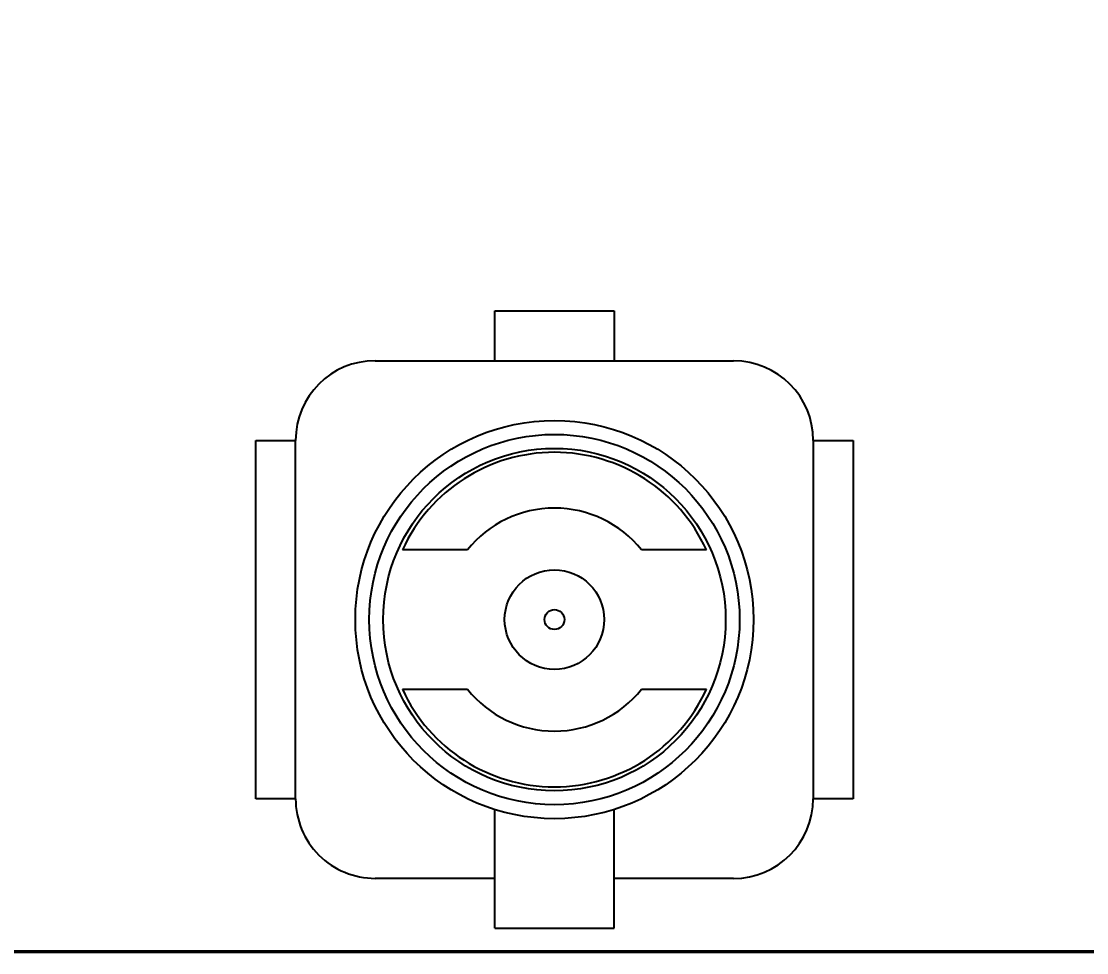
# Model space of a CAD drawing. Header units: inches. Extents: x -37.2 to 29.4, y -3.8 to 37.3.
# Drawn here: x -26.8 to -21.45, y 0.44 to 5.12 of the extents above; entities that cross this region are included whole.
import ezdxf

# ---------------------------------------------------------------- set-up
doc = ezdxf.new("R2010")
doc.units = ezdxf.units.IN
doc.header["$LTSCALE"] = 1.21
doc.header["$MEASUREMENT"] = 0
doc.header["$PDMODE"] = 3
doc.header["$PDSIZE"] = 0.3125
doc.layers.get('0').update_dxf_attribs({"linetype": 'CONTINUOUS'})
doc.layers.get('Defpoints').update_dxf_attribs({"linetype": 'CONTINUOUS'})
doc.layers.add('DIM', color=3, linetype='CONTINUOUS')
doc.styles.get("Standard").update_dxf_attribs({"font": 'txt', "width": 0.8})
doc.dimstyles.get("Standard").update_dxf_attribs({"dimtxt": 0.15625, "dimasz": 0.1875, "dimexe": 0.125, "dimexo": 0.0625, "dimgap": 0.09, "dimtad": 0, "dimtih": 1, "dimtoh": 1, "dimzin": 4, "dimdsep": 46, "dimtxsty": 'STANDARD', "dimblk": '_FILLED', "dimblk1": '_FILLED', "dimblk2": '_FILLED', "dimcen": 0.09, "dimazin": 1, "dimtp": 0.01, "dimtm": 0.01, "dimtfac": 1, "dimtofl": 0, "dimtmove": 0, "dimatfit": 3, "dimldrblk": '_FILLED', "dimfxl": 1, "dimtolj": 1, "dimtzin": 4, "dimarcsym": 0})

# ---------------------------------------------------------------- blocks, each defined once
blk = doc.blocks.new('_FILLED')
at = {"color": 0, "linetype": 'ByBlock'}
blk.add_solid([(0, 0), (-1, 0.1667), (-1, -0.1667)], dxfattribs=at)
blk = doc.blocks.new('*D5')
at = {"layer": 'Defpoints', "color": 0}
for p in [(-36.4962, 28.4485), (-28.0296, 28.4485), (-12.0218, 0.4472)]:
    blk.add_point(p, dxfattribs=at)
at = {"layer": 'DIM', "color": 0, "lineweight": -2}
for p, q in [((-28.0921, 28.4485), (-36.6212, 28.4485)), ((-36.4962, 27.4485), (-36.4962, 16.0045)), ((-36.4962, 1.4472), (-36.4962, 12.8912)), ((-12.0843, 0.4472), (-36.6212, 0.4472))]:
    blk.add_line(p, q, dxfattribs=at)
for p, rotation in [((-36.4962, 28.4485), 90), ((-36.4962, 0.4472), 270)]:
    blk.add_blockref('_FILLED', p, dxfattribs=dict(at, rotation=rotation))
at = {"layer": 'DIM', "color": 0, "insert": (-36.4962, 14.4478), "char_height": 1, "attachment_point": 5, "rotation": 90}
blk.add_mtext('\\A1;28.00', dxfattribs=at)

msp = doc.modelspace()

# ---------------------------------------------------------------- linework, layer by layer
at = {"color": 7, "linetype": 'Continuous'}
for p, q in [((-24.4223, 3.6629), (-23.8223, 3.6629)), ((-24.4223, 3.4129), (-24.4223, 3.6629)), ((-23.8223, 3.6629), (-23.8223, 3.4129)), ((-25.0223, 3.413), (-23.2223, 3.4128)), ((-25.6225, 1.213), (-25.6223, 3.013)), ((-25.6223, 3.013), (-25.4223, 3.013)), ((-25.4225, 1.213), (-25.4223, 3.013)), ((-22.8223, 3.0128), (-22.8225, 1.2128)), ((-22.8223, 3.0128), (-22.6223, 3.0128)), ((-22.6223, 3.0128), (-22.6225, 1.2128)), ((-24.5595, 2.4629), (-24.886, 2.463)), ((-23.3588, 2.4628), (-23.6852, 2.4629)), ((-24.886, 1.763), (-24.5596, 1.7629)), ((-23.6853, 1.7629), (-23.3588, 1.7628)), ((-25.4225, 1.213), (-25.6225, 1.213)), ((-22.6225, 1.2128), (-22.8225, 1.2128)), ((-24.4225, 0.5629), (-24.4225, 1.159)), ((-23.8225, 0.5629), (-23.8225, 1.1589)), ((-24.4225, 0.8129), (-25.0225, 0.813)), ((-23.2225, 0.8128), (-23.8225, 0.8129)), ((-24.4225, 0.5629), (-23.8225, 0.5629)), ((-28.0313, 0.4398), (-12.0218, 0.4472))]:
    msp.add_line(p, q, dxfattribs=at)
for radius in [1, 0.93, 0.86, 0.25, 0.05]:
    msp.add_circle((-24.1224, 2.1129), radius, dxfattribs=at)
for centre, radius, start, end in [((-25.0223, 3.013), 0.4, 89.9955, 179.9955), ((-23.2223, 3.0128), 0.4, 359.9955, 89.9955), ((-24.1224, 2.1129), 0.84, 24.6198, 155.3712), ((-24.1224, 2.1129), 0.56, 38.6777, 141.3133), ((-24.1224, 2.1129), 0.84, 204.6198, 335.3712), ((-24.1224, 2.1129), 0.56, 218.6777, 321.3133), ((-25.0225, 1.213), 0.4, 179.9955, 269.9955), ((-23.2225, 1.2128), 0.4, 269.9955, 359.9955)]:
    msp.add_arc(centre, radius, start, end, dxfattribs=at)

# ---------------------------------------------------------------- dimensions: what is measured, and where the dimension line sits
at = {"layer": 'DIM'}
dim = msp.add_linear_dim(base=(-36.4962, 28.4485), p1=(-12.0218, 0.4472), p2=(-28.0296, 28.4485), angle=90, dimstyle='STANDARD', override={"dimtxt": 1, "dimasz": 1, "dimtih": 0, "dimtoh": 0, "dimzin": 0, "dimcen": 0.198, "dimadec": 0, "dimazin": 0, "dimtp": 0, "dimtm": 0, "dimtdec": 4, "dimtzin": 0}, dxfattribs=at)
dim.commit()
dim.dimension.update_dxf_attribs({"geometry": '*D5', "text_midpoint": (-36.4962, 14.4478)})

doc.saveas('drawing.dxf')
